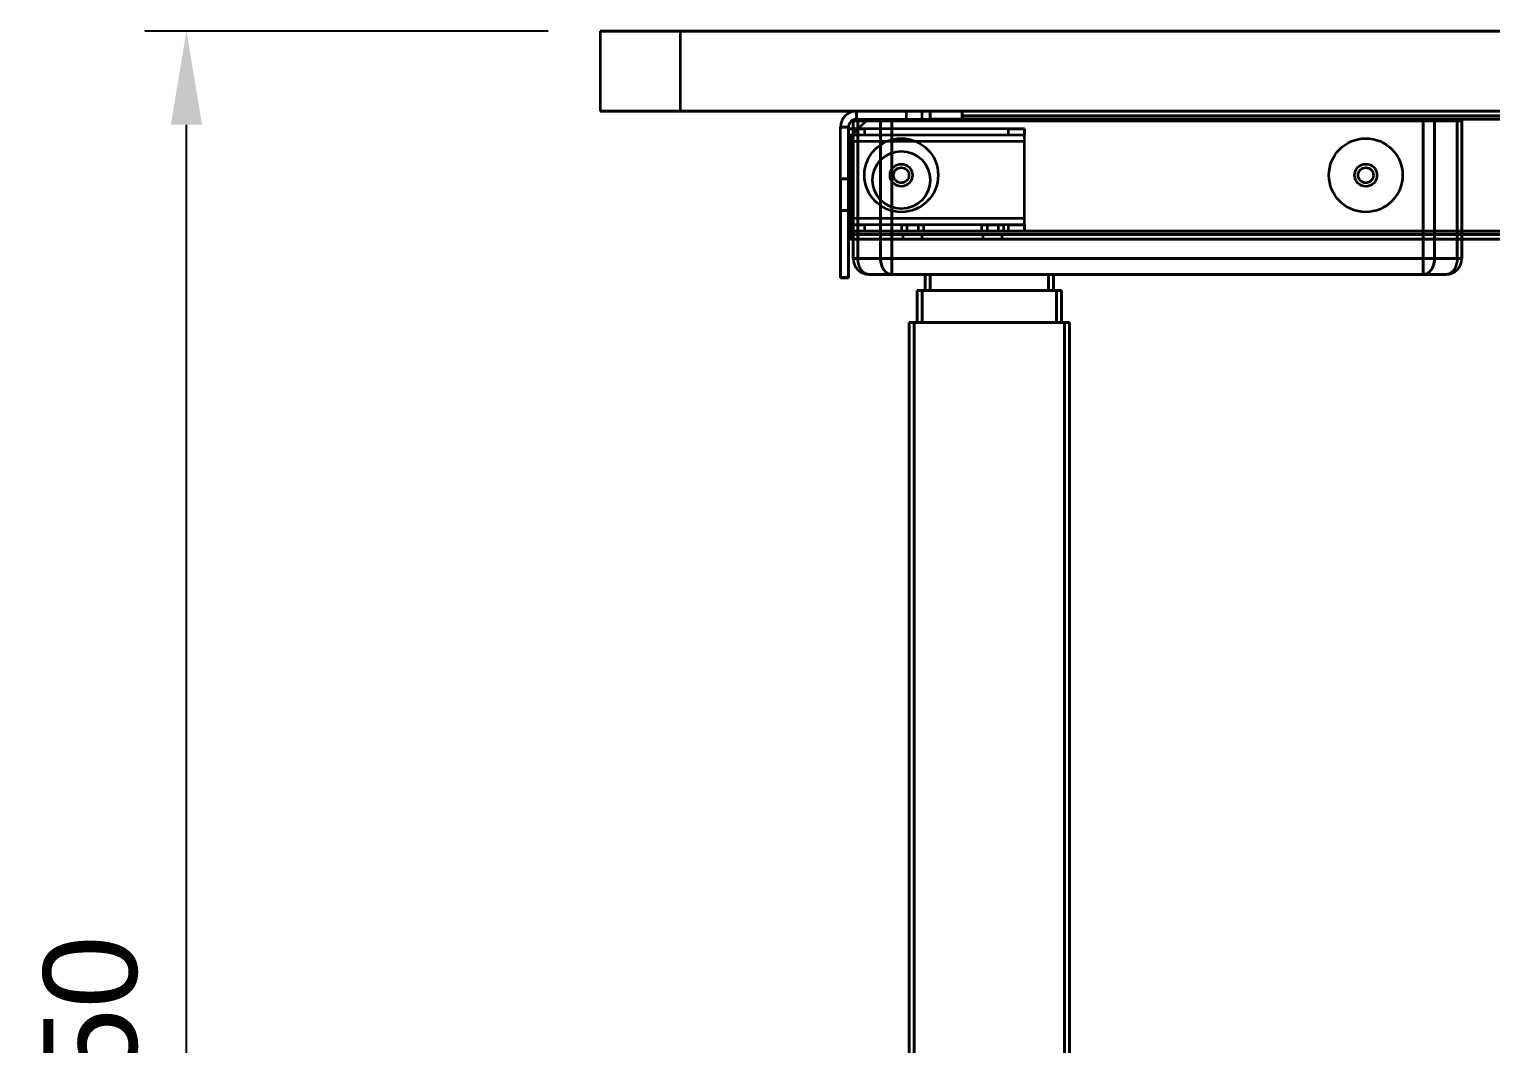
# Model space of a CAD drawing. Header units: millimetres. Extents: x -180 to 3623, y 0 to 2194.
# Drawn here: x -179.6 to 276.7, y 1559.7 to 1876.5 of the extents above; entities that cross this region are included whole.
import ezdxf

# ---------------------------------------------------------------- set-up
doc = ezdxf.new("R2010")
doc.units = ezdxf.units.MM
doc.styles.get("Standard").update_dxf_attribs({"font": 'arial.ttf'})
doc.dimstyles.new('CGJ', dxfattribs={"dimscale": 13, "dimtxt": 2.25, "dimasz": 2.25, "dimexe": 1, "dimexo": 1.25, "dimgap": 1.15, "dimtad": 1, "dimtoh": 1, "dimdec": 1, "dimdsep": 46, "dimtxsty": 'Standard', "dimcen": 0, "dimclrd": 2, "dimclre": 2, "dimclrt": 2, "dimadec": 0, "dimazin": 0, "dimtfac": 1, "dimtdec": 1, "dimtmove": 0, "dimatfit": 0, "dimfxl": 1, "dimtolj": 1, "dimtzin": 0, "dimlwe": -1, "dimarcsym": 2})

# ---------------------------------------------------------------- blocks, each defined once
blk = doc.blocks.new('Drawing View3')
at = {"color": 7, "linetype": 'Continuous', "lineweight": 35}
for p, q in [((-118.5, 615.57), (-118.5, 590.57)), ((-118.5, 615.57), (-118.5, 590.57)), ((-93.5, 615.57), (-118.5, 615.57)), ((-118.5, 615.57), (-93.5, 615.57)), ((-93.5, 615.57), (-93.5, 590.57)), ((-93.5, 615.57), (-93.5, 590.57)), ((1356.5, 615.57), (-93.5, 615.57)), ((-93.5, 615.57), (1356.5, 615.57)), ((-93.5, 590.57), (-118.5, 590.57)), ((-118.5, 590.57), (-93.5, 590.57)), ((1356.5, 590.57), (-93.5, 590.57)), ((-93.5, 590.57), (1356.5, 590.57)), ((-38.5, 590.57), (-15.5, 590.57)), ((-38.5, 590.57), (-15.5, 590.57)), ((-38.5, 588.07), (-38.5, 590.57)), ((-38.5, 590.57), (-38.5, 588.07)), ((-23, 590.57), (-23, 588.07)), ((-23, 590.57), (-23, 588.07)), ((-23, 590.57), (-23, 588.07)), ((-23, 590.57), (-23, 588.07)), ((-23, 590.57), (-18, 590.57)), ((-18, 590.57), (-23, 590.57)), ((-23, 590.57), (-18, 590.57)), ((-18, 590.57), (-23, 590.57)), ((-18, 588.07), (-18, 590.57)), ((-18, 588.07), (-18, 590.57)), ((-18, 588.07), (-18, 590.57)), ((-18, 588.07), (-18, 590.57)), ((-15.5, 590.57), (-15.5, 588.07)), ((-15.5, 588.07), (-15.5, 590.57)), ((-15.5, 590.57), (-5.5, 590.57)), ((-5.5, 590.57), (-15.5, 590.57)), ((-5.5, 590.57), (-5.5, 588.07)), ((-5.5, 588.07), (-5.5, 590.57)), ((-5.5, 590.57), (1268.5, 590.57)), ((-5.5, 588.07), (-5.5, 590.57)), ((-5.5, 590.57), (1268.5, 590.57)), ((-5.5, 590.57), (-5.5, 588.07)), ((1268.5, 590.57), (-5.5, 590.57)), ((1268.5, 590.57), (-5.5, 590.57)), ((-5.5, 590.57), (-5.5, 588.07)), ((-5.5, 588.07), (-5.5, 590.57)), ((-5.5, 589.07), (1268.5, 589.07)), ((-5.5, 589.07), (1268.5, 589.07)), ((-5.5, 588.07), (-5.5, 589.07)), ((-5.5, 589.07), (-5.5, 588.07)), ((1268.5, 589.07), (-5.5, 589.07)), ((1268.5, 589.07), (-5.5, 589.07)), ((-5.5, 588.07), (-5.5, 589.07)), ((-5.5, 589.07), (-5.5, 588.07)), ((-43.5, 569.48), (-43.5, 585.57)), ((-43.5, 569.48), (-43.5, 585.57)), ((-41, 585.57), (-43.5, 585.57)), ((-43.5, 585.57), (-41, 585.57)), ((-41, 569.48), (-41, 585.57)), ((-41, 569.48), (-41, 585.57)), ((-41, 585.07), (-36, 585.07)), ((14, 585.07), (-41, 585.07)), ((-41, 581.07), (-41, 585.07)), ((-41, 583.07), (-41, 585.07)), ((-41, 585.07), (-41, 583.07)), ((-41, 585.07), (-41, 583.07)), ((-41, 581.07), (-41, 585.07)), ((-41, 583.07), (-41, 585.07)), ((-41, 585.07), (-36, 585.07)), ((14, 585.07), (-41, 585.07)), ((-40.5, 582.57), (-35.5, 587.57)), ((-35.5, 587.57), (-40.5, 582.57)), ((-35.5, 587.57), (-40.5, 582.57)), ((-40.5, 582.57), (-35.5, 587.57)), ((-35.5, 587.57), (-40.5, 582.57)), ((-40.5, 582.57), (-35.5, 587.57)), ((-35.5, 587.57), (-40.5, 582.57)), ((-40.5, 582.57), (-35.5, 587.57)), ((-39.5, 587.57), (-39.5, 544.57)), ((-39.5, 544.57), (-39.5, 587.57)), ((-38.04, 587.57), (-39.5, 587.57)), ((-39.5, 587.57), (-38.04, 587.57)), ((-38.5, 588.07), (-15.5, 588.07)), ((-38.5, 588.07), (-15.5, 588.07)), ((-30.96, 587.57), (-38.04, 587.57)), ((-38.04, 587.57), (-30.96, 587.57)), ((-38.04, 587.57), (-38.04, 544.57)), ((-38.04, 544.57), (-38.04, 587.57)), ((9, 585.07), (-36, 585.07)), ((-36, 585.07), (-36, 583.07)), ((9, 585.07), (-36, 585.07)), ((-36, 585.07), (-36, 583.07)), ((-35.5, 587.57), (-5.5, 587.57)), ((-35.5, 587.57), (-5.5, 587.57)), ((-5.5, 587.57), (-35.5, 587.57)), ((-35.5, 587.57), (-5.5, 587.57)), ((-5.5, 587.57), (-35.5, 587.57)), ((-5.5, 587.57), (-35.5, 587.57)), ((-5.5, 587.57), (-35.5, 587.57)), ((-35.5, 587.57), (-5.5, 587.57)), ((-27.43, 587.57), (-30.96, 587.57)), ((-30.96, 587.57), (-27.43, 587.57)), ((-30.96, 544.57), (-30.96, 587.57)), ((-30.96, 587.57), (-30.96, 544.57)), ((-27.43, 544.57), (-27.43, 587.57)), ((138.43, 587.57), (-27.43, 587.57)), ((-27.43, 587.57), (138.43, 587.57)), ((-27.43, 587.57), (-27.43, 544.57)), ((-23, 588.07), (-18, 588.07)), ((-23, 588.07), (-18, 588.07)), ((-23, 588.07), (-18, 588.07)), ((-23, 588.07), (-18, 588.07)), ((-5.5, 588.07), (-15.5, 588.07)), ((-15.5, 588.07), (-5.5, 588.07)), ((-5.5, 587.57), (-5.5, 588.07)), ((-5.5, 588.07), (1268.5, 588.07)), ((-5.5, 588.07), (1268.5, 588.07)), ((-5.5, 588.07), (1268.5, 588.07)), ((-5.5, 587.57), (-5.5, 588.07)), ((-5.5, 588.07), (1268.5, 588.07)), ((-5.5, 588.07), (-5.5, 587.57)), ((-5.5, 587.57), (-5.5, 588.07)), ((1268.5, 588.07), (-5.5, 588.07)), ((-5.5, 588.07), (-5.5, 587.57)), ((1268.5, 588.07), (-5.5, 588.07)), ((1268.5, 588.07), (-5.5, 588.07)), ((-5.5, 588.07), (-5.5, 587.57)), ((-5.5, 587.57), (-5.5, 588.07)), ((-5.5, 588.07), (-5.5, 587.57)), ((1268.5, 588.07), (-5.5, 588.07)), ((9, 585.07), (14, 585.07)), ((9, 583.07), (9, 585.07)), ((9, 583.07), (9, 585.07)), ((9, 585.07), (14, 585.07)), ((14, 585.07), (14, 583.07)), ((14, 583.07), (14, 585.07)), ((14, 581.07), (14, 585.07)), ((14, 583.07), (14, 585.07)), ((14, 581.07), (14, 585.07)), ((14, 585.07), (14, 583.07)), ((138.43, 587.57), (138.43, 544.57)), ((138.43, 587.57), (141.96, 587.57)), ((141.96, 587.57), (138.43, 587.57)), ((138.43, 544.57), (138.43, 587.57)), ((141.96, 587.57), (149.04, 587.57)), ((149.04, 587.57), (141.96, 587.57)), ((141.96, 587.57), (141.96, 544.57)), ((141.96, 544.57), (141.96, 587.57)), ((149.04, 587.57), (150.5, 587.57)), ((150.5, 587.57), (149.04, 587.57)), ((149.04, 544.57), (149.04, 587.57)), ((149.04, 587.57), (149.04, 544.57)), ((150.5, 587.57), (150.5, 544.57)), ((150.5, 544.57), (150.5, 587.57)), ((-36, 583.07), (-41, 583.07)), ((14, 583.07), (-41, 583.07)), ((-41, 581.07), (-41, 583.07)), ((14, 583.07), (-41, 583.07)), ((-41, 581.07), (-41, 583.07)), ((-36, 583.07), (-41, 583.07)), ((14, 581.07), (-41, 581.07)), ((-41, 557.07), (-41, 581.07)), ((14, 581.07), (-41, 581.07)), ((-41, 557.07), (-41, 581.07)), ((14, 581.07), (-41, 581.07)), ((-41, 557.07), (-41, 581.07)), ((14, 581.07), (-41, 581.07)), ((-41, 557.07), (-41, 581.07)), ((-40.5, 553.07), (-40.5, 582.57)), ((-40.5, 582.57), (-40.5, 553.07)), ((-40.5, 582.57), (-40.5, 553.07)), ((-40.5, 553.07), (-40.5, 582.57)), ((-40.5, 582.57), (-40.5, 553.07)), ((-40.5, 553.07), (-40.5, 582.57)), ((-40.5, 582.57), (-40.5, 553.07)), ((-40.5, 553.07), (-40.5, 582.57)), ((9, 583.07), (-36, 583.07)), ((9, 583.07), (-36, 583.07)), ((14, 583.07), (9, 583.07)), ((14, 583.07), (9, 583.07)), ((14, 581.07), (14, 583.07)), ((14, 581.07), (14, 583.07)), ((14, 557.07), (14, 581.07)), ((14, 557.07), (14, 581.07)), ((14, 557.07), (14, 581.07)), ((14, 557.07), (14, 581.07)), ((-41, 569.48), (-43.5, 569.48)), ((-43.5, 559.55), (-43.5, 569.48)), ((-43.5, 569.48), (-43.5, 559.55)), ((-43.5, 569.48), (-41, 569.48)), ((-41, 569.48), (-41, 559.55)), ((-41, 559.55), (-41, 569.48)), ((-43.5, 538.64), (-43.5, 559.55)), ((-43.5, 559.55), (-43.5, 538.64)), ((-41, 559.55), (-43.5, 559.55)), ((-43.5, 559.55), (-41, 559.55)), ((-41, 559.55), (-41, 538.64)), ((-41, 538.64), (-41, 559.55)), ((14, 557.07), (-41, 557.07)), ((-41, 553.07), (-41, 557.07)), ((14, 557.07), (-41, 557.07)), ((-41, 555.07), (-41, 557.07)), ((14, 557.07), (-41, 557.07)), ((-41, 555.07), (-41, 557.07)), ((-41, 553.07), (-41, 557.07)), ((14, 557.07), (-41, 557.07)), ((14, 553.07), (14, 557.07)), ((14, 555.07), (14, 557.07)), ((14, 555.07), (14, 557.07)), ((14, 553.07), (14, 557.07)), ((-41, 555.07), (-36, 555.07)), ((14, 555.07), (-41, 555.07)), ((-41, 553.07), (-41, 555.07)), ((-41, 555.07), (-41, 553.07)), ((-41, 555.07), (-41, 553.07)), ((14, 555.07), (-41, 555.07)), ((-41, 553.07), (-41, 555.07)), ((-41, 555.07), (-36, 555.07)), ((-36, 553.07), (-41, 553.07)), ((14, 553.07), (-41, 553.07)), ((-36, 553.07), (-41, 553.07)), ((14, 553.07), (-41, 553.07)), ((-40.5, 553.07), (1303.5, 553.07)), ((-40.5, 553.07), (-40.5, 550.57)), ((-40.5, 550.57), (-40.5, 553.07)), ((-40.5, 553.07), (1303.5, 553.07)), ((-40.5, 553.07), (-40.5, 552.07)), ((-40.5, 552.07), (-40.5, 553.07)), ((-40.5, 553.07), (1303.5, 553.07)), ((-40.5, 553.07), (1303.5, 553.07)), ((-40.5, 553.07), (-40.5, 550.57)), ((1303.5, 553.07), (-40.5, 553.07)), ((1303.5, 553.07), (-40.5, 553.07)), ((1303.5, 553.07), (-40.5, 553.07)), ((1303.5, 553.07), (-40.5, 553.07)), ((-40.5, 550.57), (-40.5, 553.07)), ((-40.5, 553.07), (-40.5, 552.07)), ((-40.5, 552.07), (-40.5, 553.07)), ((9, 555.07), (-36, 555.07)), ((-36, 555.07), (-36, 553.07)), ((9, 555.07), (-36, 555.07)), ((-36, 555.07), (-36, 553.07)), ((9, 553.07), (-36, 553.07)), ((9, 553.07), (-36, 553.07)), ((-24.46, 555.07), (-22.73, 555.07)), ((-22.73, 555.07), (-24.46, 555.07)), ((-24.46, 555.07), (-24.46, 553.07)), ((-24.46, 555.07), (-24.46, 553.07)), ((-24.46, 555.07), (-22.73, 555.07)), ((-22.73, 555.07), (-24.46, 555.07)), ((-22.73, 553.07), (-24.46, 553.07)), ((-24.46, 553.07), (-22.73, 553.07)), ((-24.46, 553.07), (-22.73, 553.07)), ((-22.73, 553.07), (-24.46, 553.07)), ((-22.73, 555.07), (-22.73, 553.07)), ((-22.73, 555.07), (-19.27, 555.07)), ((-19.27, 555.07), (-22.73, 555.07)), ((-22.73, 555.07), (-22.73, 553.07)), ((-22.73, 555.07), (-22.73, 553.07)), ((-22.73, 555.07), (-19.27, 555.07)), ((-19.27, 555.07), (-22.73, 555.07)), ((-22.73, 555.07), (-22.73, 553.07)), ((-19.27, 553.07), (-22.73, 553.07)), ((-22.73, 553.07), (-19.27, 553.07)), ((-22.73, 553.07), (-19.27, 553.07)), ((-19.27, 553.07), (-22.73, 553.07)), ((-19.27, 555.07), (-19.27, 553.07)), ((-19.27, 555.07), (-17.54, 555.07)), ((-17.54, 555.07), (-19.27, 555.07)), ((-19.27, 555.07), (-19.27, 553.07)), ((-19.27, 555.07), (-19.27, 553.07)), ((-19.27, 555.07), (-19.27, 553.07)), ((-19.27, 555.07), (-17.54, 555.07)), ((-17.54, 555.07), (-19.27, 555.07)), ((-17.54, 553.07), (-19.27, 553.07)), ((-19.27, 553.07), (-17.54, 553.07)), ((-19.27, 553.07), (-17.54, 553.07)), ((-17.54, 553.07), (-19.27, 553.07)), ((-17.54, 555.07), (-17.54, 553.07)), ((-17.54, 555.07), (-17.54, 553.07)), ((0.54, 555.07), (2.27, 555.07)), ((2.27, 555.07), (0.54, 555.07)), ((0.54, 555.07), (0.54, 553.07)), ((0.54, 555.07), (2.27, 555.07)), ((0.54, 555.07), (0.54, 553.07)), ((2.27, 555.07), (0.54, 555.07)), ((2.27, 553.07), (0.54, 553.07)), ((0.54, 553.07), (2.27, 553.07)), ((0.54, 553.07), (2.27, 553.07)), ((2.27, 553.07), (0.54, 553.07)), ((2.27, 555.07), (2.27, 553.07)), ((2.27, 555.07), (5.73, 555.07)), ((5.73, 555.07), (2.27, 555.07)), ((2.27, 555.07), (2.27, 553.07)), ((2.27, 555.07), (5.73, 555.07)), ((2.27, 555.07), (2.27, 553.07)), ((2.27, 555.07), (2.27, 553.07)), ((5.73, 555.07), (2.27, 555.07)), ((5.73, 553.07), (2.27, 553.07)), ((2.27, 553.07), (5.73, 553.07)), ((2.27, 553.07), (5.73, 553.07)), ((5.73, 553.07), (2.27, 553.07)), ((5.73, 555.07), (5.73, 553.07)), ((5.73, 555.07), (7.46, 555.07)), ((7.46, 555.07), (5.73, 555.07)), ((5.73, 555.07), (5.73, 553.07)), ((5.73, 555.07), (7.46, 555.07)), ((7.46, 555.07), (5.73, 555.07)), ((5.73, 555.07), (5.73, 553.07)), ((5.73, 555.07), (5.73, 553.07)), ((7.46, 553.07), (5.73, 553.07)), ((5.73, 553.07), (7.46, 553.07)), ((5.73, 553.07), (7.46, 553.07)), ((7.46, 553.07), (5.73, 553.07)), ((7.46, 555.07), (7.46, 553.07)), ((7.46, 555.07), (7.46, 553.07)), ((9, 555.07), (14, 555.07)), ((9, 553.07), (9, 555.07)), ((9, 553.07), (9, 555.07)), ((9, 555.07), (14, 555.07)), ((14, 553.07), (9, 553.07)), ((14, 553.07), (9, 553.07)), ((14, 555.07), (14, 553.07)), ((14, 553.07), (14, 555.07)), ((14, 553.07), (14, 555.07)), ((14, 555.07), (14, 553.07)), ((-40.5, 552.07), (1303.5, 552.07)), ((-40.5, 552.07), (1303.5, 552.07)), ((1303.5, 552.07), (-40.5, 552.07)), ((1303.5, 552.07), (-40.5, 552.07)), ((-40.5, 550.57), (1303.5, 550.57)), ((-40.5, 550.57), (1303.5, 550.57)), ((1303.5, 550.57), (-40.5, 550.57)), ((1303.5, 550.57), (-40.5, 550.57)), ((-24, 552.07), (-24, 550.57)), ((-24, 552.07), (-24, 550.57)), ((-18, 552.07), (-24, 552.07)), ((-24, 552.07), (-18, 552.07)), ((-24, 550.57), (-18.01, 550.57)), ((-24, 550.57), (-18.01, 550.57)), ((-18, 550.57), (-18, 552.07)), ((-18, 550.57), (-18, 552.07)), ((1, 552.07), (1, 550.57)), ((1, 552.07), (1, 550.57)), ((7, 552.07), (1, 552.07)), ((1, 552.07), (7, 552.07)), ((1, 550.57), (6.99, 550.57)), ((1, 550.57), (6.99, 550.57)), ((7, 550.57), (7, 552.07)), ((7, 550.57), (7, 552.07)), ((-38.04, 544.57), (-39.5, 544.57)), ((-39.5, 544.57), (-38.04, 544.57)), ((-38.04, 544.57), (-30.96, 544.57)), ((-30.96, 544.57), (-38.04, 544.57)), ((-27.43, 544.57), (-30.96, 544.57)), ((-30.96, 544.57), (-27.43, 544.57)), ((138.43, 544.57), (-27.43, 544.57)), ((-27.43, 539.57), (-27.43, 544.57)), ((-27.43, 544.57), (-27.43, 539.57)), ((-27.43, 544.57), (138.43, 544.57)), ((138.43, 539.57), (138.43, 544.57)), ((138.43, 544.57), (141.96, 544.57)), ((138.43, 544.57), (138.43, 539.57)), ((141.96, 544.57), (138.43, 544.57)), ((141.96, 544.57), (149.04, 544.57)), ((149.04, 544.57), (141.96, 544.57)), ((150.5, 544.57), (149.04, 544.57)), ((149.04, 544.57), (150.5, 544.57)), ((-43.5, 538.64), (-43.5, 538.57)), ((-43.5, 538.57), (-43.5, 538.64)), ((-43.5, 538.64), (-41, 538.64)), ((-41, 538.64), (-43.5, 538.64)), ((-41, 538.57), (-43.5, 538.57)), ((-43.5, 538.57), (-41, 538.57)), ((-41, 538.64), (-41, 538.57)), ((-41, 538.57), (-41, 538.64)), ((-34.5, 539.57), (-27.43, 539.57)), ((-27.43, 539.57), (-34.5, 539.57)), ((-27.43, 539.57), (138.43, 539.57)), ((138.43, 539.57), (-27.43, 539.57)), ((-17, 539.57), (-17, 534.57)), ((-17, 534.57), (-17, 539.57)), ((-15.5, 539.57), (-17, 539.57)), ((-17, 539.57), (-15.5, 539.57)), ((-15.5, 539.57), (-15.5, 534.57)), ((-15.5, 534.57), (-15.5, 539.57)), ((-15.5, 539.57), (21.5, 539.57)), ((21.5, 539.57), (-15.5, 539.57)), ((21.5, 539.57), (21.5, 534.57)), ((21.5, 534.57), (21.5, 539.57)), ((21.5, 539.57), (23, 539.57)), ((23, 539.57), (21.5, 539.57)), ((23, 534.57), (23, 539.57)), ((23, 539.57), (23, 534.57)), ((138.43, 539.57), (145.5, 539.57)), ((145.5, 539.57), (138.43, 539.57)), ((-19.5, 524.57), (-19.5, 534.57)), ((-19.5, 534.57), (-19.5, 524.57)), ((-18, 534.57), (-19.5, 534.57)), ((-19.5, 534.57), (-18, 534.57)), ((-18, 524.57), (-18, 534.57)), ((-18, 534.57), (24, 534.57)), ((24, 534.57), (-18, 534.57)), ((-18, 534.57), (-18, 524.57)), ((-15.5, 534.57), (-17, 534.57)), ((-17, 534.57), (-15.5, 534.57)), ((-15.5, 534.57), (21.5, 534.57)), ((21.5, 534.57), (-15.5, 534.57)), ((21.5, 534.57), (23, 534.57)), ((23, 534.57), (21.5, 534.57)), ((24, 534.57), (24, 524.57)), ((24, 534.57), (25.5, 534.57)), ((25.5, 534.57), (24, 534.57)), ((24, 524.57), (24, 534.57)), ((25.5, 534.57), (25.5, 524.57)), ((25.5, 524.57), (25.5, 534.57)), ((-22, 24.57), (-22, 524.57)), ((-22, 524.57), (-22, 24.57)), ((-22, 524.57), (-20.5, 524.57)), ((-20.5, 524.57), (-22, 524.57)), ((-20.5, 24.57), (-20.5, 524.57)), ((-20.5, 524.57), (-20.5, 24.57)), ((-20.5, 524.57), (26.5, 524.57)), ((26.5, 524.57), (-20.5, 524.57)), ((-18, 524.57), (-19.5, 524.57)), ((-19.5, 524.57), (-18, 524.57)), ((-18, 524.57), (24, 524.57)), ((24, 524.57), (-18, 524.57)), ((24, 524.57), (25.5, 524.57)), ((25.5, 524.57), (24, 524.57)), ((26.5, 524.57), (26.5, 24.57)), ((26.5, 24.57), (26.5, 524.57)), ((26.5, 524.57), (28, 524.57)), ((28, 524.57), (26.5, 524.57)), ((28, 524.57), (28, 24.57)), ((28, 24.57), (28, 524.57))]:
    blk.add_line(p, q, dxfattribs=at)
at = {"color": 7, "linetype": 'Continuous', "lineweight": 35, "flags": 128}
for points in [[(-34.5, 539.57), (-34.78, 539.59), (-35.05, 539.63), (-35.33, 539.71), (-35.59, 539.82), (-35.85, 539.95), (-36.11, 540.12), (-36.35, 540.31), (-36.58, 540.53), (-36.8, 540.77), (-37, 541.04), (-37.19, 541.33), (-37.36, 541.63), (-37.51, 541.96), (-37.65, 542.3), (-37.77, 542.66), (-37.86, 543.03), (-37.94, 543.41), (-37.99, 543.79), (-38.02, 544.18), (-38.04, 544.57)], [(-34.5, 539.57), (-34.78, 539.59), (-35.05, 539.63), (-35.33, 539.71), (-35.59, 539.82), (-35.85, 539.95), (-36.11, 540.12), (-36.35, 540.31), (-36.58, 540.53), (-36.8, 540.77), (-37, 541.04), (-37.19, 541.33), (-37.36, 541.63), (-37.51, 541.96), (-37.65, 542.3), (-37.77, 542.66), (-37.86, 543.03), (-37.94, 543.41), (-37.99, 543.79), (-38.02, 544.18), (-38.04, 544.57)], [(-27.43, 539.57), (-27.71, 539.59), (-27.98, 539.63), (-28.25, 539.71), (-28.52, 539.82), (-28.78, 539.95), (-29.03, 540.12), (-29.28, 540.31), (-29.51, 540.53), (-29.73, 540.77), (-29.93, 541.04), (-30.12, 541.33), (-30.29, 541.63), (-30.44, 541.96), (-30.58, 542.3), (-30.7, 542.66), (-30.79, 543.03), (-30.87, 543.41), (-30.92, 543.79), (-30.95, 544.18), (-30.96, 544.57)], [(-30.96, 544.57), (-30.95, 544.18), (-30.92, 543.79), (-30.87, 543.41), (-30.79, 543.03), (-30.7, 542.66), (-30.58, 542.3), (-30.44, 541.96), (-30.29, 541.63), (-30.12, 541.33), (-29.93, 541.04), (-29.73, 540.77), (-29.51, 540.53), (-29.28, 540.31), (-29.03, 540.12), (-28.78, 539.95), (-28.52, 539.82), (-28.25, 539.71), (-27.98, 539.63), (-27.71, 539.59), (-27.43, 539.57)], [(141.96, 544.57), (141.95, 544.18), (141.92, 543.79), (141.87, 543.41), (141.79, 543.03), (141.7, 542.66), (141.58, 542.3), (141.44, 541.96), (141.29, 541.63), (141.12, 541.33), (140.93, 541.04), (140.73, 540.77), (140.51, 540.53), (140.28, 540.31), (140.03, 540.12), (139.78, 539.95), (139.52, 539.82), (139.25, 539.71), (138.98, 539.63), (138.71, 539.59), (138.43, 539.57)], [(138.43, 539.57), (138.71, 539.59), (138.98, 539.63), (139.25, 539.71), (139.52, 539.82), (139.78, 539.95), (140.03, 540.12), (140.28, 540.31), (140.51, 540.53), (140.73, 540.77), (140.93, 541.04), (141.12, 541.33), (141.29, 541.63), (141.44, 541.96), (141.58, 542.3), (141.7, 542.66), (141.79, 543.03), (141.87, 543.41), (141.92, 543.79), (141.95, 544.18), (141.96, 544.57)], [(149.04, 544.57), (149.02, 544.18), (148.99, 543.79), (148.94, 543.41), (148.86, 543.03), (148.77, 542.66), (148.65, 542.3), (148.51, 541.96), (148.36, 541.63), (148.19, 541.33), (148, 541.04), (147.8, 540.77), (147.58, 540.53), (147.35, 540.31), (147.11, 540.12), (146.85, 539.95), (146.59, 539.82), (146.33, 539.71), (146.05, 539.63), (145.78, 539.59), (145.5, 539.57)], [(149.04, 544.57), (149.02, 544.18), (148.99, 543.79), (148.94, 543.41), (148.86, 543.03), (148.77, 542.66), (148.65, 542.3), (148.51, 541.96), (148.36, 541.63), (148.19, 541.33), (148, 541.04), (147.8, 540.77), (147.58, 540.53), (147.35, 540.31), (147.11, 540.12), (146.85, 539.95), (146.59, 539.82), (146.33, 539.71), (146.05, 539.63), (145.78, 539.59), (145.5, 539.57)]]:
    blk.add_lwpolyline(points, dxfattribs=at)
at = {"color": 7, "linetype": 'Continuous', "lineweight": 35}
for centre, radius in [((-24.5, 570.57), 11.5), ((-24.5, 570.57), 11.5), ((-24.5, 570.57), 11.5), ((-24.5, 570.57), 11.5), ((120.5, 570.57), 11.5), ((120.5, 570.57), 11.5), ((120.5, 570.57), 11.5), ((120.5, 570.57), 11.5), ((-24.5, 569.07), 9), ((-24.5, 569.07), 9), ((-24.5, 569.07), 9), ((-24.5, 569.07), 9), ((-24.5, 570.57), 3.5), ((-24.5, 570.57), 3.5), ((-24.5, 570.57), 3.5), ((-24.5, 570.57), 3.5), ((-24.5, 570.57), 2.4), ((-24.5, 570.57), 2.4), ((-24.5, 570.57), 2.4), ((-24.5, 570.57), 2.4), ((120.5, 570.57), 3.5), ((120.5, 570.57), 3.5), ((120.5, 570.57), 3.5), ((120.5, 570.57), 3.5), ((120.5, 570.57), 2.4), ((120.5, 570.57), 2.4), ((120.5, 570.57), 2.4), ((120.5, 570.57), 2.4)]:
    blk.add_circle(centre, radius, dxfattribs=at)
for centre, radius, start, end in [((-38.5, 585.57), 5, 90, 180), ((-38.5, 585.57), 5, 90, 180), ((-38.5, 585.57), 2.5, 90, 180), ((-38.5, 585.57), 2.5, 90, 180), ((-34.5, 544.57), 5, 180, 270), ((-34.5, 544.57), 5, 180, 270), ((145.5, 544.57), 5, 270, 0), ((145.5, 544.57), 5, 270, 0)]:
    blk.add_arc(centre, radius, start, end, dxfattribs=at)
blk = doc.blocks.new('*D54')
at = {"color": 2, "transparency": 16777216}
for p, q in [((-1.34, 1892.18), (-1.34, 1962.5)), ((1498.66, 1892.18), (1498.66, 1962.5))]:
    blk.add_line(p, q, dxfattribs=at)
at = {"color": 2, "lineweight": -2, "transparency": 16777216}
blk.add_line((27.91, 1949.5), (1469.41, 1949.5), dxfattribs=at)
at = {"color": 2, "transparency": 16777216}
for points in [[(27.91, 1954.38), (27.91, 1944.62), (-1.34, 1949.5)], [(1469.41, 1954.38), (1469.41, 1944.62), (1498.66, 1949.5)]]:
    blk.add_solid(points, dxfattribs=at)
at = {"layer": 'Defpoints', "color": 0, "transparency": 16777216}
for p in [(1498.66, 1949.5), (-1.34, 1875.93), (1498.66, 1875.93)]:
    blk.add_point(p, dxfattribs=at)
at = {"color": 2, "transparency": 16777216, "insert": (748.66, 1979.58), "char_height": 29.25, "attachment_point": 5}
blk.add_mtext('\\A1;1200 / 1350 / 1500 / 1650 / 1800', dxfattribs=at)
blk = doc.blocks.new('*D56')
at = {"color": 2, "transparency": 16777216}
for p, q in [((-17.59, 1875.93), (-143.5, 1875.93)), ((102.15, 1242.93), (-143.5, 1242.93))]:
    blk.add_line(p, q, dxfattribs=at)
at = {"color": 2, "lineweight": -2, "transparency": 16777216}
blk.add_line((-130.5, 1272.18), (-130.5, 1846.68), dxfattribs=at)
at = {"color": 2, "transparency": 16777216}
for points in [[(-135.38, 1846.68), (-125.63, 1846.68), (-130.5, 1875.93)], [(-135.38, 1272.18), (-125.63, 1272.18), (-130.5, 1242.93)]]:
    blk.add_solid(points, dxfattribs=at)
at = {"layer": 'Defpoints', "color": 0, "transparency": 16777216}
for p in [(-130.5, 1875.93), (-1.34, 1875.93), (118.4, 1242.93)]:
    blk.add_point(p, dxfattribs=at)
at = {"color": 2, "transparency": 16777216, "insert": (-160.38, 1559.43), "char_height": 29.25, "attachment_point": 5, "rotation": 90}
blk.add_mtext('\\A1;750', dxfattribs=at)

msp = doc.modelspace()

# ---------------------------------------------------------------- block references
at = {"color": 7, "linetype": 'Continuous', "lineweight": 35}
msp.add_blockref('Drawing View3', (117.16, 1260.35), dxfattribs=at)

# ---------------------------------------------------------------- dimensions: what is measured, and where the dimension line sits
dim = msp.add_linear_dim(base=(1498.66, 1949.5), p1=(-1.34, 1875.93), p2=(1498.66, 1875.93), text='1200 / 1350 / <> / 1650 / 1800', dimstyle='CGJ')
dim.commit()
dim.dimension.update_dxf_attribs({"geometry": '*D54', "text_midpoint": (748.66, 1979.58)})
dim = msp.add_linear_dim(base=(-130.5, 1875.93), p1=(118.4, 1242.93), p2=(-1.34, 1875.93), angle=90, text='750', dimstyle='CGJ')
dim.commit()
dim.dimension.update_dxf_attribs({"geometry": '*D56', "text_midpoint": (-160.38, 1559.43)})

doc.saveas('drawing.dxf')
